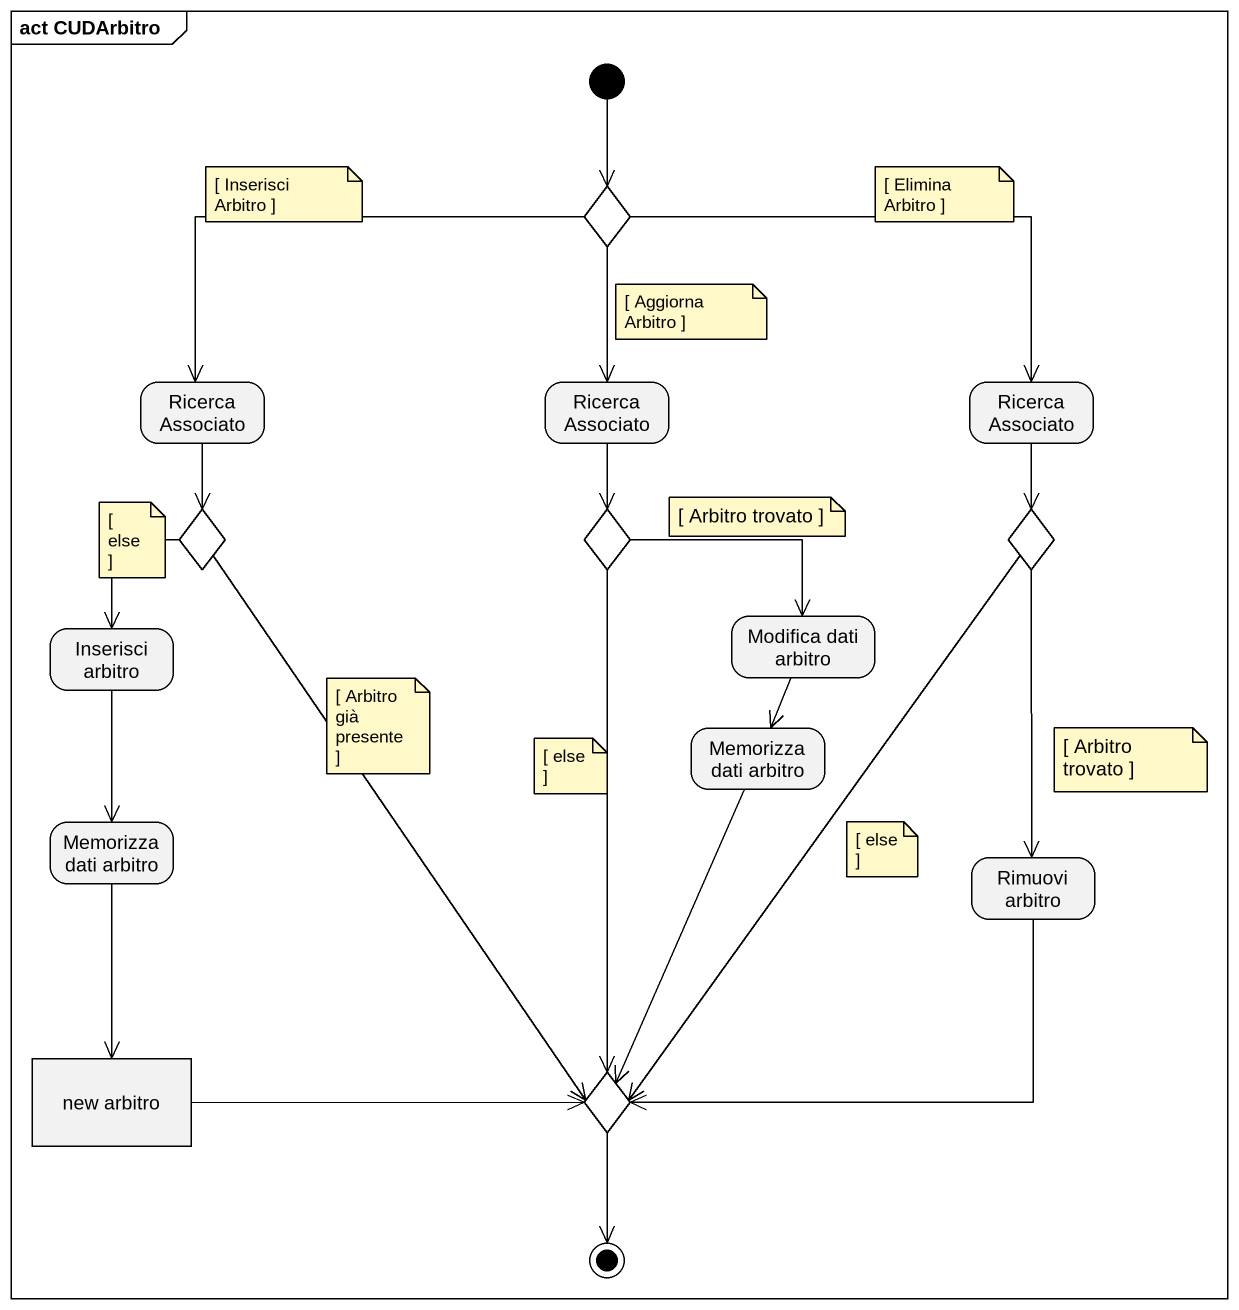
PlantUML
@startuml
mainframe act CUDArbitro
hide empty description
state choice1 <<choice>>
state RicercaAssociato
state "RicercaAssociato" as RicercaAssociato_2
state "RicercaAssociato" as RicercaAssociato_3
state choice2 <<choice>>
state choice3 <<choice>>
state choice4 <<choice>>
state "Inserisci arbitro" as Inserisci_arbitro
state "Modifica dati arbitro" as Modifica_dati_arbitro
state "Memorizza dati arbitro" as Memorizza_dati_arbitro
state "Memorizza dati arbitro" as Memorizza_dati_arbitro_2
state "Rimuovi arbitro" as Rimuovi_arbitro
state "new arbitro" as new_arbitro <<object>>
state choice5 <<choice>>
[*] --> choice1
choice1 -left-> RicercaAssociato
choice1 --> RicercaAssociato_2
choice1 -right-> RicercaAssociato_3
RicercaAssociato --> choice2
RicercaAssociato_2 --> choice3
RicercaAssociato_3 --> choice4
choice2 --> Inserisci_arbitro
choice2 --> choice5
choice3 -right-> Modifica_dati_arbitro
choice3 --> choice5
choice4 --> Rimuovi_arbitro
choice4 --> choice5
Inserisci_arbitro --> Memorizza_dati_arbitro_2
Modifica_dati_arbitro --> Memorizza_dati_arbitro
Memorizza_dati_arbitro --> choice5
Memorizza_dati_arbitro_2 --> new_arbitro
Rimuovi_arbitro -left-> choice5
new_arbitro -right-> choice5
choice5 --> [*]
note as N1
  [ Inserisci Arbitro ]
end note
note as N2
  [ Elimina Arbitro ]
end note
note as N3
  [ Aggiorna Arbitro ]
end note
note as N4
  [ else ]
end note
note as N5
  [ Arbitro trovato ]
end note
note as N6
  [ Arbitro già presente ]
end note
note as N7
  [ else ]
end note
note as N8
  [ Arbitro trovato ]
end note
note as N9
  [ else ]
end note
@enduml
